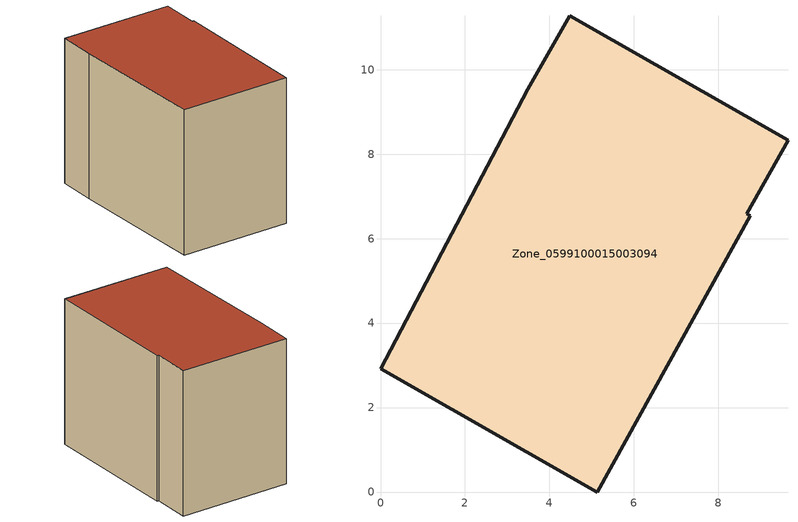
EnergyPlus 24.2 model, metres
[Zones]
Zone_0599100015003094
 floor ground (C_G): 5.13,0 0,2.92 3.48,9.53 4.48,11.27 9.65,8.32 8.66,6.58 8.75,6.54 z0.85
 wall outside (C_F): 8.66,6.58 9.65,8.32 4.48,11.27 3.48,9.53 0,2.92 5.13,0 8.75,6.54 8.66,6.58 z0.85:8.54
 roof outside (C_R): 5.13,0 8.75,6.54 8.66,6.58 9.65,8.32 4.48,11.27 3.48,9.53 0,2.92 z8.54
[BUILDING]
Pand.0599100015003094: North Axis=0; Terrain=City; Loads Convergence Tolerance Value=0.04; Temperature Convergence Tolerance Value=0.4; Solar Distribution=FullExterior; Maximum Number of Warmup Days=25; Minimum Number of Warmup Days=1
[Site:Location]
Rotterdam.The.Hague.AP_ZH_NLD Design_Conditions: Latitude=51.96; Longitude=4.45; Time Zone=1; Elevation=-4.5
[SITE:GROUNDTEMPERATURE:BUILDINGSURFACE]
18, 18, 18, 18, 18, 18, 18, 18, 18, 18, 18, 18
[MATERIAL] Thermal Absorptance=0.9; Solar Absorptance=0.7; Visible Absorptance=0.7
Name | Roughness | Thickness | Conductivity | Density | Specific Heat
G.TI.1946-1964 | MediumSmooth | 0.15 | 1 | 540 | 1210
F.TI.1946-1964 | Rough | 0.3 | 0.857143 | 1920 | 840
R.TI.1946-1964 | MediumRough | 0.2 | 0.277778 | 1500 | 1000
[CONSTRUCTION]
C_G: G.TI.1946-1964
C_F: F.TI.1946-1964
C_R: R.TI.1946-1964
[ZONE]
Zone_0599100015003094: Type=1; Multiplier=1; Ceiling Height=Autocalculate; Volume=Autocalculate; Floor Area=autocalculate; Part of Total Floor Area=Yes
[ZONEINFILTRATION:DESIGNFLOWRATE]
Infil_Zone_0599100015003094: Zone or ZoneList or Space or SpaceList=Zone_0599100015003094; Schedule=AlwaysOn; Design Flow Rate Calculation Method=Flow/Area; Flow Rate per Floor Area=0.003; Constant Term Coefficient=1; Temperature Term Coefficient=0; Velocity Term Coefficient=0; Velocity Squared Term Coefficient=0
[HVACTEMPLATE:ZONE:IDEALLOADSAIRSYSTEM]
Zone_0599100015003094: Maximum Heating Supply Air Temperature=50; Minimum Cooling Supply Air Temperature=13; Maximum Heating Supply Air Humidity Ratio=0.0156; Minimum Cooling Supply Air Humidity Ratio=0.0077; Heating Limit=NoLimit; Cooling Limit=NoLimit; Dehumidification Control Type=ConstantSensibleHeatRatio; Cooling Sensible Heat Ratio=0.7; Dehumidification Setpoint=60; Humidification Control Type=None; Humidification Setpoint=30; Outdoor Air Method=None; Outdoor Air Flow Rate per Person=0.00944; Outdoor Air Flow Rate per Zone Floor Area=0; Outdoor Air Flow Rate per Zone=0; Demand Controlled Ventilation Type=None; Outdoor Air Economizer Type=NoEconomizer; Heat Recovery Type=None; Sensible Heat Recovery Effectiveness=0.7; Latent Heat Recovery Effectiveness=0.65
[ZONECONTROL:THERMOSTAT]
ThermostatControl_Zone_0599100015003094: Zone or ZoneList=Zone_0599100015003094; Control Type Schedule=DualSetpointControlType; Control 1=Thermostat_Zone_0599100015003094; Temperature Difference Between Cutout And Setpoint=0
[THERMOSTATSETPOINT:DUALSETPOINT]
Thermostat_Zone_0599100015003094: Heating Setpoint Temperature Schedule=HeatingSetpoint_Zone_0599100015003094; Cooling Setpoint Temperature Schedule=CoolingSetpoint_Zone_0599100015003094
[SCHEDULE:COMPACT]
HeatingSetpoint_Zone_0599100015003094: Through: 12/31, For: AllDays, Until: 24:00, 21
CoolingSetpoint_Zone_0599100015003094: Through: 12/31, For: AllDays, Until: 24:00, 24
DualSetpointControlType: Through: 12/31, For: AllDays, Until: 24:00, 4
AlwaysOn: Through: 12/31, For: AllDays, Until: 24:00, 1
